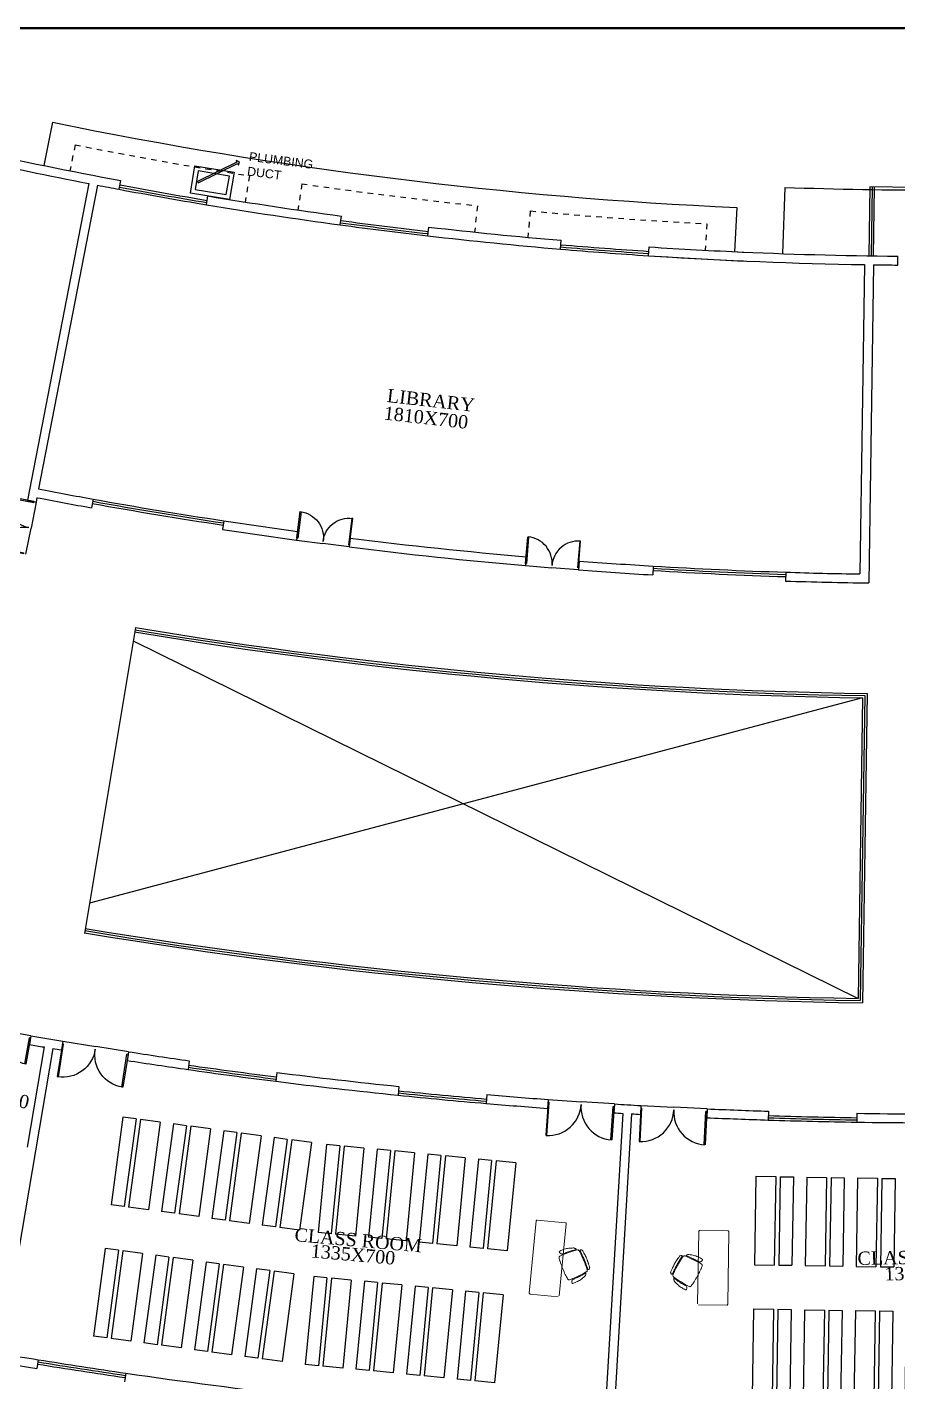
# Model space of a CAD drawing. Header units: metres. Extents: x 159409 to 239023, y 50504 to 95165.
# Drawn here: x 201388 to 203357, y 74967 to 78032 of the extents above; entities that cross this region are included whole.
import ezdxf

# ---------------------------------------------------------------- set-up
doc = ezdxf.new("R2010")
doc.units = ezdxf.units.M
doc.header["$MEASUREMENT"] = 0
doc.linetypes.add('HIDDEN', pattern=[0.125, 0.0625, -0.0625])
doc.layers.add('_Annotations', color=1, linetype='Continuous', lineweight=25)
doc.layers.add('FURN', color=8, linetype='Continuous', lineweight=5)
doc.layers.add('TEXT', color=3, linetype='Continuous')
doc.styles.add('DIM', font='times.ttf', dxfattribs={"height": 0.3})
doc.styles.add('Standard 360', font='arial.ttf')

# ---------------------------------------------------------------- blocks, each defined once
blk = doc.blocks.new('fgds')
at = {"color": 253, "ltscale": 8}
for p, q in [((-348.363, -122.88), (-346.363, -122.88)), ((-348.363, -122.88), (-348.363, -123.33)), ((-346.363, -122.88), (-346.363, -123.33)), ((-348.363, -123.33), (-346.363, -123.33)), ((-348.363, -123.43), (-346.363, -123.43)), ((-348.363, -123.43), (-348.363, -123.73)), ((-346.363, -123.43), (-346.363, -123.73)), ((-348.363, -123.73), (-346.363, -123.73))]:
    blk.add_line(p, q, dxfattribs=at)
blk = doc.blocks.new('rser')
at = {"color": 2}
for p in [(-0.986, 6.93, 9945.752), (-0.986, 5.78, 9945.752), (-0.986, 4.63, 9945.752), (-0.986, 3.48, 9945.752)]:
    blk.add_blockref('fgds', p, dxfattribs=at)
blk = doc.blocks.new('A$C16F118AB')
for points in [[(0.37, 0.768), (0.37, 0.768), (0.374, 0.77), (0.374, 0.774), (0.372, 0.778), (0.364, 0.785), (0.354, 0.791), (0.344, 0.795), (0.333, 0.799), (0.321, 0.801), (0.307, 0.801), (0.283, 0.797), (0.248, 0.791), (0.205, 0.783), (0.181, 0.776), (0.156, 0.77), (0.132, 0.762), (0.106, 0.752), (0.081, 0.74), (0.057, 0.728), (0.032, 0.714), (0.008, 0.697), (0, 0.691), (0, 0.683), (0.006, 0.671), (0.018, 0.659), (0.035, 0.646), (0.049, 0.64), (0.063, 0.636), (0.075, 0.638), (0.096, 0.648), (0.116, 0.659), (0.136, 0.669), (0.156, 0.679), (0.179, 0.689), (0.199, 0.699), (0.222, 0.709), (0.244, 0.72), (0.287, 0.738), (0.321, 0.752), (0.35, 0.762), (0.37, 0.768)], [(0.565, 0.547), (0.565, 0.547), (0.559, 0.559), (0.553, 0.573), (0.545, 0.585), (0.539, 0.598), (0.53, 0.612), (0.524, 0.624), (0.516, 0.636), (0.51, 0.648), (0.504, 0.661), (0.496, 0.675), (0.488, 0.687), (0.482, 0.699), (0.474, 0.712), (0.465, 0.724), (0.457, 0.736), (0.449, 0.748), (0.439, 0.758), (0.429, 0.764), (0.417, 0.768), (0.402, 0.766), (0.354, 0.748), (0.303, 0.728), (0.256, 0.707), (0.207, 0.685), (0.159, 0.661), (0.112, 0.638), (0.065, 0.614), (0.02, 0.588), (0.012, 0.579), (0.006, 0.569), (0.006, 0.555), (0.01, 0.539), (0.014, 0.526), (0.02, 0.512), (0.024, 0.498), (0.03, 0.484), (0.037, 0.472), (0.043, 0.457), (0.049, 0.443), (0.055, 0.429), (0.063, 0.415), (0.069, 0.4), (0.077, 0.384), (0.085, 0.37), (0.093, 0.354), (0.1, 0.339), (0.108, 0.323), (0.116, 0.309), (0.134, 0.276), (0.15, 0.246), (0.167, 0.215), (0.183, 0.187), (0.199, 0.161), (0.215, 0.136), (0.232, 0.114), (0.246, 0.091), (0.256, 0.081), (0.268, 0.075), (0.28, 0.073), (0.291, 0.075), (0.339, 0.1), (0.386, 0.124), (0.433, 0.15), (0.48, 0.177), (0.524, 0.203), (0.567, 0.232), (0.61, 0.262), (0.652, 0.291), (0.663, 0.301), (0.667, 0.311), (0.667, 0.323), (0.663, 0.337), (0.654, 0.362), (0.644, 0.386), (0.634, 0.411), (0.622, 0.437), (0.61, 0.464), (0.596, 0.492), (0.581, 0.518), (0.565, 0.547)], [(0.634, 0.585), (0.634, 0.585), (0.624, 0.602), (0.614, 0.62), (0.602, 0.64), (0.587, 0.661), (0.573, 0.683), (0.557, 0.707), (0.541, 0.732), (0.524, 0.758), (0.516, 0.766), (0.508, 0.77), (0.496, 0.774), (0.484, 0.774), (0.474, 0.772), (0.467, 0.766), (0.465, 0.76), (0.469, 0.752), (0.476, 0.74), (0.484, 0.728), (0.49, 0.716), (0.498, 0.703), (0.506, 0.691), (0.512, 0.679), (0.52, 0.667), (0.526, 0.655), (0.534, 0.642), (0.541, 0.63), (0.549, 0.618), (0.555, 0.606), (0.563, 0.594), (0.569, 0.581), (0.575, 0.569), (0.581, 0.557), (0.587, 0.545), (0.596, 0.533), (0.602, 0.52), (0.608, 0.508), (0.614, 0.496), (0.62, 0.484), (0.626, 0.47), (0.632, 0.457), (0.638, 0.445), (0.642, 0.433), (0.648, 0.419), (0.654, 0.407), (0.661, 0.392), (0.667, 0.38), (0.673, 0.366), (0.679, 0.354), (0.685, 0.348), (0.691, 0.346), (0.699, 0.348), (0.707, 0.354), (0.715, 0.364), (0.717, 0.376), (0.72, 0.386), (0.717, 0.396), (0.711, 0.411), (0.705, 0.427), (0.699, 0.441), (0.693, 0.453), (0.687, 0.468), (0.683, 0.48), (0.677, 0.492), (0.673, 0.502), (0.669, 0.512), (0.663, 0.524), (0.658, 0.535), (0.652, 0.545), (0.648, 0.555), (0.642, 0.565), (0.638, 0.575), (0.634, 0.585)], [(0.638, 0.262), (0.63, 0.256), (0.622, 0.248), (0.612, 0.24), (0.598, 0.23), (0.583, 0.22), (0.567, 0.209), (0.549, 0.197), (0.528, 0.185), (0.508, 0.173), (0.488, 0.159), (0.465, 0.146), (0.445, 0.134), (0.425, 0.124), (0.404, 0.112), (0.386, 0.102), (0.366, 0.091), (0.356, 0.081), (0.35, 0.069), (0.346, 0.053), (0.346, 0.033), (0.35, 0.016), (0.356, 0.004), (0.366, 0), (0.376, 0.002), (0.402, 0.014), (0.427, 0.026), (0.451, 0.041), (0.476, 0.055), (0.498, 0.069), (0.518, 0.083), (0.539, 0.1), (0.557, 0.116), (0.573, 0.132), (0.589, 0.148), (0.602, 0.161), (0.614, 0.173), (0.624, 0.183), (0.63, 0.191), (0.636, 0.197), (0.638, 0.203), (0.642, 0.213), (0.644, 0.226), (0.646, 0.238), (0.646, 0.248), (0.646, 0.256), (0.644, 0.262), (0.64, 0.264), (0.638, 0.262)]]:
    blk.add_lwpolyline(points)
blk = doc.blocks.new('vgfsdr')
at = {"layer": 'FURN'}
for p, q in [((-347.094, -114.279, 9945.752), (-348.721, -114.469, 9945.752)), ((-346.997, -114.933, 9945.752), (-347.071, -114.297, 9945.752)), ((-348.738, -114.483, 9945.752), (-348.739, -114.492, 9945.752)), ((-348.739, -114.492, 9945.752), (-348.665, -115.127, 9945.752)), ((-348.735, -114.477, 9945.752), (-348.738, -114.483, 9945.752)), ((-348.729, -114.472, 9945.752), (-348.735, -114.477, 9945.752)), ((-348.721, -114.469, 9945.752), (-348.729, -114.472, 9945.752)), ((-346.998, -114.941, 9945.752), (-346.997, -114.933, 9945.752)), ((-348.662, -115.135, 9945.752), (-348.665, -115.127, 9945.752)), ((-348.657, -115.14, 9945.752), (-348.662, -115.135, 9945.752)), ((-348.651, -115.144, 9945.752), (-348.657, -115.14, 9945.752)), ((-348.643, -115.145, 9945.752), (-348.651, -115.144, 9945.752)), ((-347.015, -114.955, 9945.752), (-348.643, -115.145, 9945.752)), ((-347.015, -114.955, 9945.752), (-347.007, -114.952, 9945.752)), ((-347.007, -114.952, 9945.752), (-347.002, -114.948, 9945.752)), ((-347.002, -114.948, 9945.752), (-346.998, -114.941, 9945.752))]:
    blk.add_line(p, q, dxfattribs=at)
blk = doc.blocks.new('556w45')
at = {"color": 2}
blk.add_blockref('vgfsdr', (-0.017, 0.143), dxfattribs=at)
at = {"color": 2, "rotation": 6.647952394738431}
for p in [(-13.293, 40.23), (-16.273, 39.882)]:
    blk.add_blockref('rser', p, dxfattribs=at)
at = {"layer": 'FURN', "rotation": 96.64795239473506}
blk.add_blockref('A$C16F118AB', (-347.408, -114.267, 9945.752), dxfattribs=at)
blk = doc.blocks.new('RYTRTRTRTRT')
at = {"color": 8}
for p, q in [((42.518, 61.153), (42.518, 61.753)), ((42.518, 61.753), (42.538, 61.753)), ((42.538, 61.753), (42.538, 61.153)), ((43.718, 61.753), (43.698, 61.753)), ((43.698, 61.753), (43.698, 61.153)), ((43.718, 61.153), (43.718, 61.753)), ((42.518, 61.153), (42.538, 61.153)), ((42.518, 61.103), (43.118, 61.103)), ((43.718, 61.103), (43.118, 61.103)), ((43.718, 61.153), (43.698, 61.153))]:
    blk.add_line(p, q, dxfattribs=at)
for centre, start, end in [((42.528, 61.163), 359.0371, 90), ((43.708, 61.163), 90, 180.9629)]:
    blk.add_arc(centre, 0.59, start, end, dxfattribs=at)

msp = doc.modelspace()

# ---------------------------------------------------------------- linework, layer by layer
at = {"color": 0, "ltscale": 10}
for p, q in [((201446.092, 77816.744, 0.423), (201426.008, 77718.782, 0.842)), ((201528.069, 77678.032, 0.842), (201389.113, 76961.379, 0.842)), ((201547.708, 77674.244, 0.842), (201414.461, 76987.042, 0.842)), ((201596.835, 77664.945, 0.842), (201600.506, 77684.605, 0.842)), ((203102.137, 77669.376, -0.421), (203096.853, 77519.47, 0.842)), ((203294.058, 77670.747, 1.263), (203291.737, 77514.48, 1.263)), ((203397.454, 77669.211, 1.263), (203294.058, 77670.747, 1.263)), ((203299.057, 77670.673, 1.263), (203296.736, 77514.402, 1.263)), ((203304.057, 77670.598, 1.263), (203301.736, 77514.331, 1.263)), ((201793.813, 77630.179, 0.842), (201797.094, 77649.908, 0.842)), ((202096.343, 77584.557, 0.842), (202099.025, 77604.376, 0.842)), ((202992.928, 77623.774, 0.842), (202988.33, 77523.88, 0.842)), ((202294.791, 77559.692, 0.842), (202297.081, 77579.56, 0.842)), ((202594.374, 77529.675, 0.842), (202596.072, 77549.603, 0.842)), ((202793.811, 77514.674, 0.842), (202795.114, 77534.632, 0.842)), ((202808.536, 77513.724, 0.842), (202808.536, 77513.722, 0.842)), ((203357.237, 77493.653, 0.842), (203357.425, 77513.654, 0.421)), ((203282.113, 77494.64, 1.263), (203271.717, 76794.716, 1.263)), ((203302.111, 77494.323, 1.263), (203291.418, 76774.402, 1.263)), ((201410.654, 76967.407, 0.842), (201408.751, 76957.59, 0.842)), ((201537.692, 76964.12, 1.263), (201534.147, 76944.426, 1.263)), ((201833.656, 76915.078, 1.263), (201830.661, 76895.304, 1.263)), ((202000.112, 76891.188, 1.263), (201997.424, 76871.369, 1.263)), ((202119.113, 76875.724, 1.263), (202116.646, 76855.876, 1.263)), ((202516.903, 76833.733, 1.263), (202515.172, 76813.808, 1.263)), ((202636.51, 76824.009, 1.263), (202635, 76804.066, 1.263)), ((202804.285, 76812.618, 1.263), (202803.086, 76792.654, 1.263)), ((203103.967, 76798.821, 1.263), (203103.321, 76778.793, 1.263)), ((201633.199, 76673.567, 0.842), (201518.016, 75981.588, 0.842)), ((203272.309, 75824.582, 1.263), (203272.309, 75824.581, 1.263)), ((201397.06, 75750.081, 0.842), (201393.643, 75730.375, 0.842)), ((201469.547, 75737.739, 0.842), (201466.251, 75718.013, 0.842)), ((201446.494, 75721.332, 0.842), (201329.963, 75031.099, 0.842)), ((201426.776, 75724.677, 0.842), (201388.487, 75497.886, 0.842)), ((201617.651, 75713.937, 0.842), (201614.601, 75694.171, 0.842)), ((201755.176, 75693.526, 0.842), (201752.354, 75673.726, 0.842)), ((201953.073, 75666.997, 0.842), (201950.581, 75647.153, 0.842)), ((202229.179, 75635.55, 0.842), (202227.145, 75615.654, 0.842)), ((202428.305, 75616.869, 0.842), (202426.602, 75596.941, 0.842)), ((202566.731, 75605.847, 0.842), (202565.259, 75585.901, 0.842)), ((202716.394, 75595.703, 0.842), (202715.172, 75575.774, 0.842)), ((202776.292, 75592.216, 0.842), (202775.168, 75572.247, 0.842)), ((202926.09, 75584.721, 0.842), (202925.216, 75564.74, 0.842)), ((202735.186, 75574.564, 0.842), (202694.106, 74875.77, 0.842)), ((202755.151, 75573.391, 0.842), (202714.071, 74874.597, 0.842)), ((203064.86, 75579.447, 0.842), (203064.382, 75559.452, 0.842)), ((203264.803, 75574.669, 0.842), (203264.325, 75554.674, 0.842)), ((201413.709, 75017.247, 0.842), (201410.511, 74997.505, 0.842)), ((201611.381, 74986.816, 0.842), (201608.493, 74967.026, 0.842))]:
    msp.add_line(p, q, dxfattribs=at)
at = {"color": 0, "linetype": 'HIDDEN', "ltscale": 200}
for p, q in [((201497.107, 77765.638, 0.421), (201485.411, 77706.789, 0.782)), ((201890.988, 77695.482, 0.416), (201881.647, 77636.214, 0.842)), ((202009.628, 77677.511, 0.421), (202000.997, 77618.135, 0.842)), ((202406.616, 77627.868, 0.842), (202400.36, 77568.195, 0.842)), ((202526.037, 77616.07, 0.842), (202520.495, 77556.327, 0.842)), ((202925.064, 77587.074, 0.842), (202921.91, 77527.157, 0.842))]:
    msp.add_line(p, q, dxfattribs=at)
at = {"color": 0, "ltscale": 8}
for p, q in [((201628.155, 76643.263, 0.842), (203267.459, 75834.659, 0.842)), ((203277.558, 76514.584, 1.263), (201529.424, 76050.119, 1.233)), ((203277.558, 76514.584, 1.263), (203267.459, 75834.659, 1.263)), ((203282.631, 76519.506, 1.263), (203272.384, 75829.582, 1.263)), ((203287.705, 76524.43, 1.263), (203277.309, 75824.507, 1.263))]:
    msp.add_line(p, q, dxfattribs=at)
at = {"color": 6, "const_width": 5.123}
msp.add_lwpolyline([(206807.05, 78029.391), (206807.05, 73287.566), (200063.3, 73287.566), (200063.3, 78029.391)], close=True, dxfattribs=at)
at = {"color": 0, "ltscale": 10}
for centre, radius, start, end in [((203452.237, 87601.708, 0.842), 9988.5, 258.4135953, 267.3643943), ((203452.237, 87601.708, 0.842), 10108.5, 257.4621883, 259.0267046), ((203452.237, 87601.708, 0.842), 10088.5, 257.4621883, 259.4234713), ((203452.237, 87601.708, 0.842), 10108.5, 259.1400662, 259.4234713), ((203452.237, 87601.708, 0.842), 10103.5, 259.4234713, 260.5572305), ((203452.237, 87601.708, 0.842), 10098.5, 259.4234713, 260.5572305), ((203452.237, 87601.708, 0.421), 9938.5, 267.9812456, 272.0176033), ((203452.237, 87601.708, 0.842), 10108.5, 259.4234713, 260.5572305), ((203452.237, 87601.708, 0.842), 10088.5, 260.5572305, 262.2914482), ((203452.237, 87601.708, 0.842), 10108.5, 260.5572305, 262.2914482), ((203452.237, 87601.708, 0.842), 10108.5, 262.2914482, 263.4250825), ((203452.237, 87601.708, 0.842), 10103.5, 262.2914482, 263.4250825), ((203452.237, 87601.708, 0.842), 10098.5, 262.2914482, 263.4250825), ((203452.237, 87601.708, 0.842), 10088.5, 263.4250825, 265.1317097), ((203452.237, 87601.708, 0.842), 10108.5, 263.4250825, 265.1317097), ((203452.237, 87601.708, 0.842), 10108.5, 265.1317097, 266.2653441), ((203452.237, 87601.708, 0.842), 10103.5, 265.1317097, 266.2653441), ((203452.237, 87601.708, 0.842), 10098.5, 265.1317097, 266.2653441), ((203452.237, 87601.708, 0.842), 10108.5, 266.2653441, 267.4834385), ((203452.237, 87601.708, 0.842), 10088.5, 266.2653441, 267.483444), ((203452.237, 87601.708, 0.842), 10108.5, 266.3489827, 269.0356796), ((203452.237, 87601.708, 0.842), 10088.5, 267.3295153, 269.4615232), ((203452.252, 87601.704, 1.684), 10278.5, 259.1381073, 259.1381913), ((203452.237, 87601.708, 0.842), 10108.5, 269.1490413, 269.4615232), ((203452.237, 87601.708, 0.842), 10838.5, 259.0267046, 259.132431), ((203452.381, 87604.151, 0.842), 10830.945, 259.1342153, 259.7987131), ((203452.381, 87604.151, 0.842), 10810.945, 259.1342153, 259.7987131), ((203452.237, 87601.708, 0.842), 10828.5, 268.1535013, 269.1490413), ((203452.237, 87601.708, 0.842), 10808.5, 268.1535046, 269.0430214), ((203452.237, 87601.708, 0.842), 12028.5, 260.1622358, 260.5124856), ((203452.237, 87601.708, 0.842), 12048.5, 260.1622357, 260.3221104), ((203452.237, 87601.708, 0.842), 12048.5, 260.417219, 260.5124856), ((203452.237, 87601.708, 0.842), 12028.5, 261.227013, 261.889266), ((203452.237, 87601.708, 0.842), 12048.5, 261.227013, 261.889266), ((203452.237, 87601.708, 0.842), 12048.5, 261.889266, 262.8403626), ((203452.237, 87601.708, 0.842), 12043.5, 261.889266, 262.8403626), ((203452.237, 87601.708, 0.842), 12038.5, 261.889266, 262.8403626), ((203452.237, 87601.708, 0.842), 12048.5, 262.8403626, 264.1640778), ((203452.237, 87601.708, 0.842), 12028.5, 262.8403626, 264.1640778), ((203452.237, 87601.708, 0.842), 12048.5, 264.1640778, 265.1167559), ((203452.237, 87601.708, 0.842), 12043.5, 264.1640778, 265.1167559), ((203452.237, 87601.708, 0.842), 12038.5, 264.1640778, 265.1167559), ((203452.237, 87601.708, 0.842), 12028.5, 265.1167559, 265.7782182), ((203452.237, 87601.708, 0.842), 12048.5, 265.1167559, 265.7782182), ((203452.237, 87601.708, 0.842), 12028.5, 266.4927507, 266.7785503), ((203452.237, 87601.708, 0.842), 12028.5, 267.4929872, 268.1544755), ((203452.237, 87601.708, 0.842), 12048.5, 266.4927507, 266.5880962), ((203452.237, 87601.708, 0.842), 12048.5, 266.6832048, 266.7785503), ((203452.237, 87601.708, 0.842), 12048.5, 267.4929872, 268.1552663), ((203452.237, 87601.708, 0.842), 12048.5, 268.1552663, 269.1063629), ((203452.237, 87601.708, 0.842), 12043.5, 268.1552663, 269.1063629), ((203452.237, 87601.708, 0.842), 12038.5, 268.1552663, 269.1063629), ((203452.237, 87601.708, 0.842), 12048.5, 269.1063629, 270.430921), ((203452.237, 87601.708, 0.842), 12028.5, 269.1071536, 270.4301303), ((203452.237, 87601.708, 0.842), 12768.5, 259.4492023, 260.7987133), ((203452.237, 87601.708, 0.842), 12748.5, 260.417219, 260.7987133), ((203452.237, 87601.708, 0.842), 12758.5, 260.7987133, 261.6975856), ((203452.237, 87601.708, 0.842), 12753.5, 260.7987133, 261.6975856), ((203452.237, 87601.708, 0.842), 12748.5, 260.7987133, 261.6975856), ((203452.237, 87601.708, 0.842), 12748.5, 261.6975856, 263.491482)]:
    msp.add_arc(centre, radius, start, end, dxfattribs=at)
at = {"color": 0, "linetype": 'HIDDEN', "ltscale": 200}
for start, end in [(258.7577679, 261.0436923), (261.729255, 264.0151794), (264.7007912, 266.9867156)]:
    msp.add_arc((203452.237, 87601.708, 0.421), 10028.5, start, end, dxfattribs=at)
at = {"color": 0, "ltscale": 8}
for centre, radius, start, end in [((203452.619, 87603.159, 1.263), 10810, 259.7965455, 261.3866737), ((203452.619, 87603.159, 1.263), 10820, 259.7965455, 261.3866737), ((203452.619, 87603.159, 1.263), 10815, 259.7965455, 261.3866737), ((203452.619, 87603.159, 1.263), 10810, 261.3866737, 262.2779812), ((203452.619, 87603.159, 1.263), 10830, 261.3866737, 262.2779812), ((203452.619, 87603.159, 1.263), 10810, 262.9140252, 265.034249), ((203452.619, 87603.159, 1.263), 10830, 262.9140252, 265.034249), ((203452.619, 87603.159, 1.263), 10810, 265.6702929, 266.5616004), ((203452.619, 87603.159, 1.263), 10815, 266.5616004, 268.1517285), ((203452.619, 87603.159, 1.263), 10810, 266.5616004, 268.1517285), ((203452.619, 87603.159, 1.263), 10830, 265.6702929, 266.5616004), ((203452.619, 87603.159, 1.263), 10820, 266.5616004, 268.1517285), ((203452.237, 87601.708, 0.842), 11088.5, 260.5495079, 269.0973699), ((203452.237, 87601.708, 0.842), 11083.5, 260.5495079, 269.123194), ((203452.237, 87601.708, 0.842), 11078.5, 260.5495079, 269.1490413), ((203452.237, 87601.708, 0.842), 11778.5, 260.5495079, 269.1490413), ((203452.237, 87601.708, 0.842), 11773.5, 260.5495079, 269.1247088), ((203452.237, 87601.708, 0.842), 11768.5, 260.5495079, 269.1003556)]:
    msp.add_arc(centre, radius, start, end, dxfattribs=at)
at = {"layer": '_Annotations', "elevation": 1.263}
msp.add_lwpolyline([(201775.315, 77679.66), (201864.254, 77723.457), (201866.255, 77719.394), (201869.005, 77727.479), (201860.92, 77730.229), (201862.92, 77726.166), (201773.981, 77682.369)], close=True, dxfattribs=at)
at = {"layer": '_Annotations', "color": 31, "elevation": 1.263}
for points in [[(201856.326, 77703.782), (201846.067, 77641.886), (201757.645, 77656.543), (201767.904, 77718.438)], [(201775.18, 77706.719), (201768.229, 77664.782), (201838.837, 77653.078), (201845.788, 77695.016)]]:
    msp.add_lwpolyline(points, close=True, dxfattribs=at)

# ---------------------------------------------------------------- block references
at = {"color": 4}
for p, xscale, yscale, zscale, rotation in [((208216.709, 79968.522, 0.842), -99.99999999999994, 100, 100, 79.02670456845122), ((205545.571, 70248.572, 1.263), -99.99999999999994, 100, 100, 352.5960031908674), ((197782.252, 71068.073, 1.263), 99.99999999999996, 99.99999999999996, 99.99999999999996, 355.3522709299957), ((198167.366, 82533.731, 0.842), -99.99999999991384, 99.99999999991377, 99.99999999991378, 169.8764332636713), ((197433.258, 84121.675, 0.842), -124.9985203967815, 124.9985203967815, 124.9985203967815, 170.8761000794693), ((208536.331, 82855.901, 0.842), 124.9985203967815, 124.9985203967815, 124.9985203967815, 176.1150659206086), ((208616.318, 82947.045, 0.842), 124.9985203967816, 124.9985203967816, 124.9985203967816, 177.1316943542247)]:
    msp.add_blockref('RYTRTRTRTRT', p, dxfattribs=dict(at, xscale=xscale, yscale=yscale, zscale=zscale, rotation=rotation))
at = {"color": 2, "yscale": 100, "zscale": 100}
for name, p, xscale, rotation in [('rser', (208832.855, 39333.333, -994574.329), 100, 262.2870978628303), ('556w45', (206427.994, 38824.043, -994574.329), 100, 257.8247320963159), ('556w45', (194999.931, 39469.636, -994574.329), -100, 95.7078992461249), ('rser', (208834.844, 39044.385, -994574.329), 100, 262.3533759050932)]:
    msp.add_blockref(name, p, dxfattribs=dict(at, xscale=xscale, rotation=rotation))

# ---------------------------------------------------------------- texts
at = {"layer": '_Annotations', "insert": (201891.835, 77749.412, 0.868), "char_height": 8.45393, "attachment_point": 1, "rotation": 352.722381, "style": 'Standard 360'}
msp.add_mtext('{\\H2.3658x;PLUMBING \\PDUCT}', dxfattribs=at)
at = {"layer": 'TEXT', "lineweight": -2, "ltscale": 2, "char_height": 30, "width": 355.21968, "style": 'DIM'}
for s, insert, attachment_point, rotation in [('{\\C3;LIBRARY}', (202200.958, 77183.854, 0.842), 7, 353.502763), ('{\\C3;1810X700}', (202193.715, 77144.014, 0.842), 7, 353.502763), ('{\\C3;190X230}', (201224.567, 75619.459, 0.421), 7, 347.797989), ('{\\C3;CLASS ROOM}', (202279.337, 75259.488, -1535687.773), 9, 354.89568), ('{\\C3;1335X700}', (202219.438, 75231.466, -1535687.773), 9, 354.89568), ('{\\C3;CLASS ROOM}', (203554.682, 75236.141, -1535687.773), 9, 0.984346), ('{\\C3;1335X700}', (203518.494, 75199.333, -1535687.773), 9, 0.984346)]:
    msp.add_mtext(s, dxfattribs=dict(at, insert=insert, attachment_point=attachment_point, rotation=rotation))

doc.saveas('drawing.dxf')
